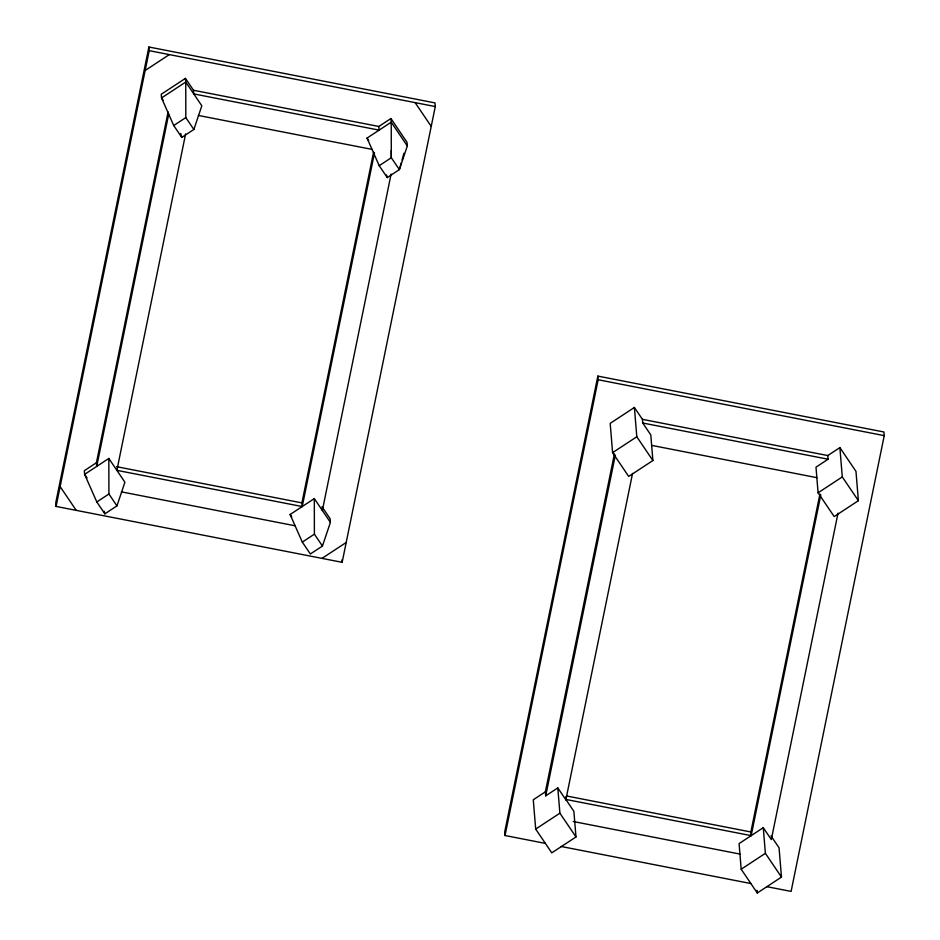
<?xml version="1.0" encoding="UTF-8"?>
<svg xmlns="http://www.w3.org/2000/svg" width="940" height="940" viewBox="0 0 940 940"><rect width="100%" height="100%" fill="white"/><g stroke="black" fill="none" stroke-linecap="round" stroke-linejoin="round"><path stroke-width="1.41" d="M148.896 47L55.766 502.759L56.071 506.425L342.148 562.32L435.279 106.561L434.973 102.895L148.896 47L149.202 50.666L56.071 506.425M168.707 114.128L96.726 466.405L96.421 462.738L168.107 111.907M185.615 133.891L116.877 470.341L302.222 506.554L374.496 152.844M302.222 506.554L301.916 502.888L373.603 152.057M391.111 174.029L322.361 510.49L322.068 506.825L330.105 518.716L330.41 522.37L322.444 546.046L310.341 553.989L302.304 542.11L290.119 514.497L314.312 498.599L330.41 522.37M766.664 886.632L791.104 891.414L884.235 435.643L883.929 431.989L597.852 376.094L504.721 831.853L505.027 835.519L545.282 843.38M505.027 835.519L598.157 379.748L597.852 376.094M632.55 473.407L565.856 799.799L557.808 787.908L545.705 795.863L545.376 791.832L614.419 453.938M545.705 795.863L615.336 455.089M545.376 791.832L533.274 799.775L535.683 829.08L551.78 852.85L575.985 836.952L573.87 811.314L565.821 799.423L751.166 835.636L750.872 831.982L819.915 494.088M751.166 835.636L820.796 494.875M838.01 513.193L771.317 839.573L763.268 827.693L739.075 843.591L741.178 869.23L757.276 893L781.469 877.102L779.06 847.798L771.011 835.918M401.274 162.796L399.359 169.623L387.257 177.578L379.208 165.687L367.035 138.086L391.228 122.177L390.934 118.522L378.832 126.465L193.487 90.252L185.439 78.373L161.233 94.27L161.539 97.936L173.724 125.537L181.772 137.428L193.863 129.473L201.83 105.809L185.744 82.038L185.439 78.373M402.038 160.059L403.953 153.22M116.948 505.896L124.914 482.22L108.829 458.45L84.623 474.348L96.808 501.96L104.857 513.839L116.948 505.896L108.911 494.005L108.829 458.45M390.934 118.522L407.02 142.292L407.326 145.959L399.359 169.623L391.31 157.732L391.24 150.471M145.148 70.5L169.341 54.602M173.724 125.537L185.814 117.594L185.744 82.038L161.539 97.936L163.149 100.31M379.208 165.687L391.31 157.732L391.228 122.177L407.326 145.959M96.421 462.738L84.33 470.693L84.623 474.348L87.044 477.92M96.808 501.96L108.911 494.005M302.304 542.11L314.395 534.155L314.312 498.599M321.997 558.384L346.202 542.486M634.394 407.466L610.189 423.364L612.598 452.657L628.695 476.439L652.889 460.53L650.786 434.891L642.737 423.012L642.443 419.346L634.394 407.466L636.803 436.759L652.889 460.53M612.598 452.657L636.803 436.759M827.788 455.559L839.878 447.605L855.976 471.387L858.385 500.679L834.191 516.577L818.094 492.807L815.991 467.168L828.081 459.225L827.788 455.559L642.443 419.346M818.094 492.807L842.287 476.909L839.878 447.605M535.683 829.08L559.888 813.182L557.808 787.908M741.178 869.23L765.383 853.332L763.268 827.693M149.202 50.666L435.279 106.561M198.352 115.444L372.205 149.413M598.157 379.748L884.235 435.643M642.737 423.012L828.081 459.225M651.62 445.372L816.848 477.661M116.572 466.675L301.916 502.888M121.436 491.855L295.289 525.824M566.961 796.051L750.872 831.982M573.271 821.513L739.933 854.072M561.086 846.47L750.849 883.541M842.287 476.909L858.385 500.679M415.128 102.625L431.225 126.395M367.035 138.086L368.645 140.46M765.383 853.332L781.469 877.102M185.814 117.594L193.863 129.473M559.888 813.182L575.985 836.952M314.395 534.155L322.444 546.046M290.119 514.497L291.729 516.882M60.125 486.591L76.222 510.361M386.575 174.958L387.257 177.578M180.738 133.492L181.772 137.428M104.164 511.219L104.857 513.839M757.041 890.215L757.276 893M565.621 796.991L565.856 799.799M378.832 126.465L379.126 130.131L193.781 93.918L193.487 90.252M341.948 559.876L342.148 562.32"/></g></svg>
